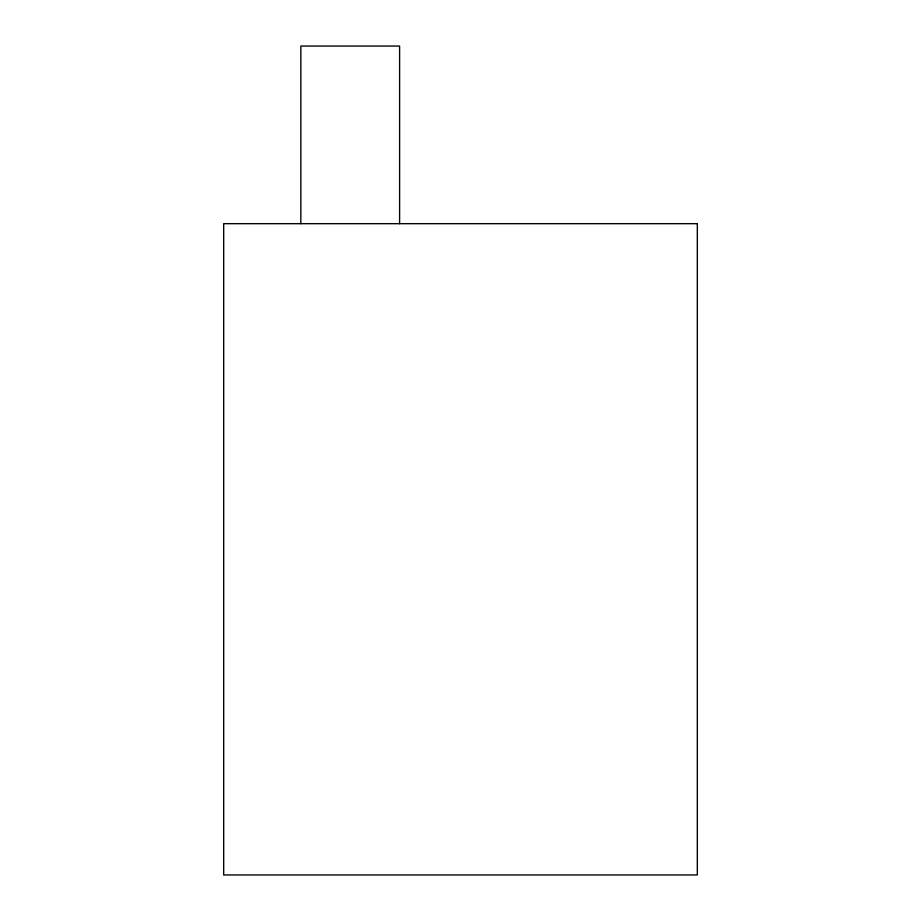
<?xml version="1.0" encoding="UTF-8"?>
<svg xmlns="http://www.w3.org/2000/svg" width="921" height="921" viewBox="0 0 921 921"><rect width="100%" height="100%" fill="white"/><g stroke="black" fill="none" stroke-linecap="round" stroke-linejoin="round"><path stroke-width="1.38" d="M399.599 223.676L399.599 46.05L300.833 46.05L300.833 223.676M697.324 223.676L223.676 223.676L223.676 874.95L697.324 874.95L697.324 223.676"/></g></svg>
